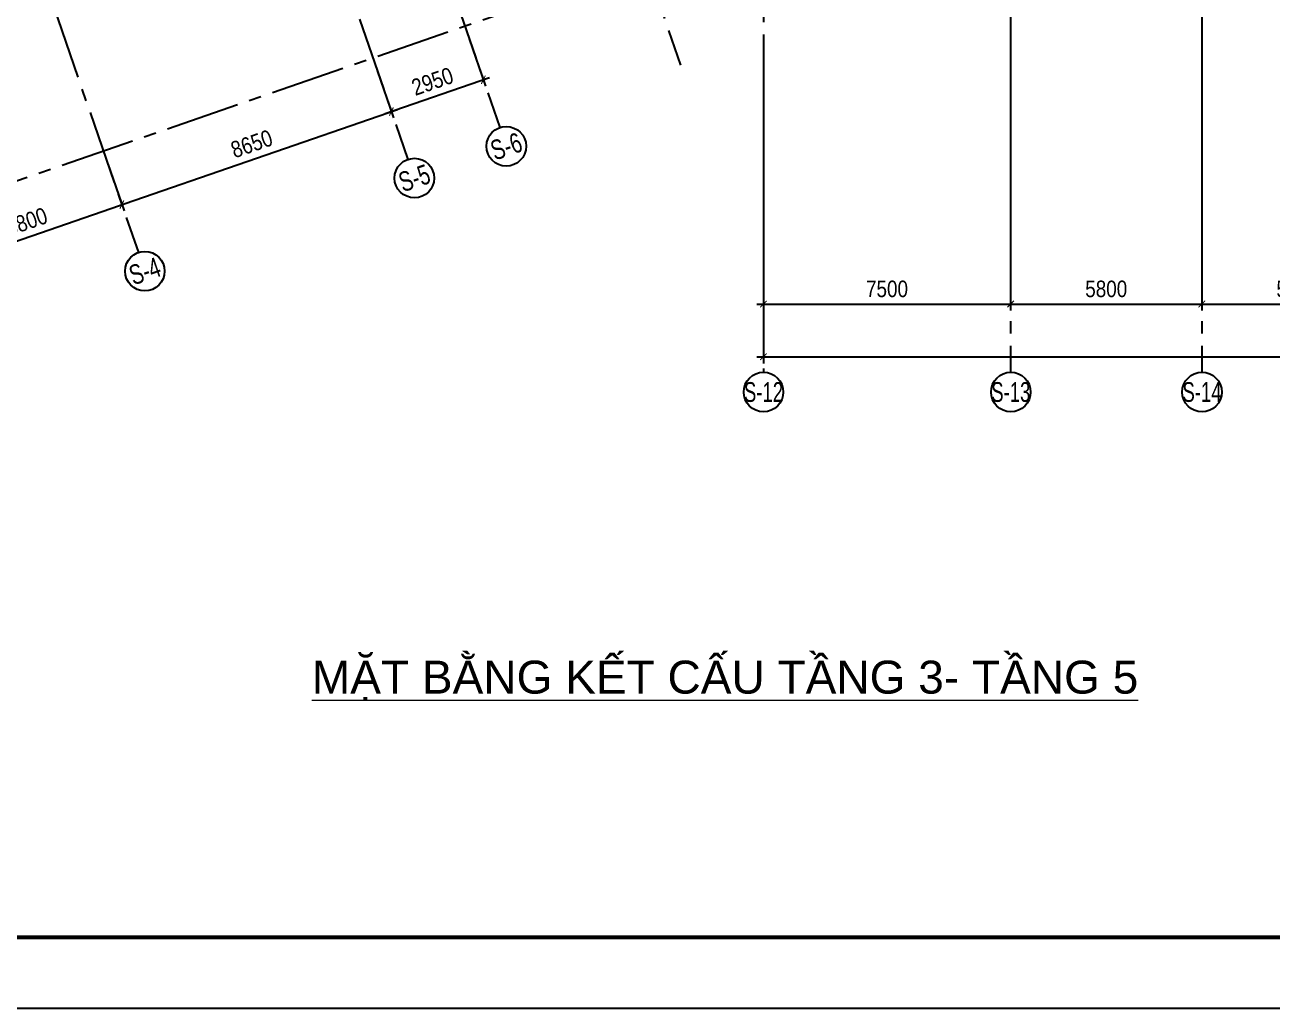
# Model space of a CAD drawing. Header units: millimetres. Extents: x -80883 to 1826631, y -376836 to 309394.
# Drawn here: x 1331185 to 1369016, y -366824 to -337006 of the extents above; entities that cross this region are included whole.
import ezdxf
from ezdxf.enums import TextEntityAlignment as Align

# ---------------------------------------------------------------- set-up
doc = ezdxf.new("R2010")
doc.units = ezdxf.units.MM
doc.header["$LTSCALE"] = 100
doc.header["$PDMODE"] = 32
doc.header["$PDSIZE"] = 2.5
doc.linetypes.add('CENTER2', pattern=[1.125, 0.75, -0.125, 0.125, -0.125])
for name, color, linetype in [('ccu11-Dim', 8, 'Continuous'), ('ccu12-Truc', 13, 'CENTER2'), ('KT-Dim', 8, 'Continuous'), ('Xref_ST_MBDV Cot vach 30.7.2022|Xref_ST_MBDV Cot vach 30.7.2022|Xref_ST_MBDV Cot vach 30.7.2022|Xref_ST_MBDV Cot vach 30.7.2022|A-GRID-SYM', 50, 'Continuous')]:
    doc.layers.add(name, color=color, linetype=linetype)
doc.layers.add('KT-Net thay', color=7, linetype='Continuous', lineweight=15)
doc.layers.add('Xref_ST_MBDV Cot vach 30.7.2022|Xref_ST_MBDV Cot vach 30.7.2022|Xref_ST_MBDV Cot vach 30.7.2022|Xref_ST_MBDV Cot vach 30.7.2022|ccu12-Tencaukien', color=9, linetype='Continuous', lineweight=15)
doc.styles.add('Arial', font='arial.ttf', dxfattribs={"width": 0.7})
doc.styles.add('Arial Narrow', font='ARIALN.TTF')
doc.styles.add('HBA-Text', font='GOTHIC.TTF')
doc.dimstyles.new('ccu12-200', dxfattribs={"dimscale": 200, "dimtxt": 2.5, "dimasz": 1, "dimexe": 1, "dimexo": 2, "dimgap": 1, "dimtad": 1, "dimdec": 0, "dimrnd": 5, "dimdsep": 46, "dimtxsty": 'Arial Narrow', "dimblk": 'ARCHTICK', "dimcen": -1, "dimdle": 1, "dimclrd": 256, "dimclre": 256, "dimclrt": 3, "dimadec": 0, "dimazin": 2, "dimtfac": 0.1, "dimtdec": 0, "dimtmove": 0, "dimatfit": 1, "dimldrblk": 'ARCHTICK', "dimfxl": 1, "dimtvp": 0.833333, "dimtolj": 1, "dimtzin": 12, "dimarcsym": 0})

# ---------------------------------------------------------------- blocks, each defined once
blk = doc.blocks.new('Khung ten_A1', base_point=(-3406704, 253379))
at = {"layer": 'Defpoints', "color": 1}
blk.add_lwpolyline([(84100, 0), (84100, 59471), (0, 59471), (0, 0)], close=True, dxfattribs=at)
at = {"layer": 'KT-Net thay', "const_width": 60}
blk.add_lwpolyline([(2700, 1071), (83100, 1071), (83100, 58471), (2700, 58471)], close=True, dxfattribs=at)
blk = doc.blocks.new('GRID-SYM-flat-73')
at = {"layer": 'Xref_ST_MBDV Cot vach 30.7.2022|Xref_ST_MBDV Cot vach 30.7.2022|Xref_ST_MBDV Cot vach 30.7.2022|Xref_ST_MBDV Cot vach 30.7.2022|A-GRID-SYM'}
blk.add_circle((0, 0, 0), 900, dxfattribs=at)
at = {"layer": 'Xref_ST_MBDV Cot vach 30.7.2022|Xref_ST_MBDV Cot vach 30.7.2022|Xref_ST_MBDV Cot vach 30.7.2022|Xref_ST_MBDV Cot vach 30.7.2022|A-GRID-SYM', "style": 'HBA-Text'}
blk.add_attdef('GRID', text='', height=900, rotation=359.6303, dxfattribs=at).set_placement((0, 0, 0), align=Align.MIDDLE_CENTER)
blk = doc.blocks.new('_ARCHTICK')
at = {"color": 0, "linetype": 'ByBlock', "const_width": 0.15}
blk.add_lwpolyline([(-0.5, -0.5), (0.5, 0.5)], dxfattribs=at)
blk = doc.blocks.new('*D1001')
at = {"layer": 'Defpoints', "color": 0, "transparency": 16777216}
for p in [(362499, -94047), (409199, -94047), (409199, -103941)]:
    blk.add_point(p, dxfattribs=at)
at = {"layer": 'KT-Dim', "lineweight": -2, "transparency": 16777216}
for p, q in [((362499, -94447), (362499, -104141)), ((409199, -94447), (409199, -104141)), ((362299, -103941), (409399, -103941))]:
    blk.add_line(p, q, dxfattribs=at)
at = {"layer": 'KT-Dim', "lineweight": -2, "transparency": 16777216, "xscale": 200, "yscale": 200, "zscale": 200, "rotation": 180}
blk.add_blockref('_ARCHTICK', (362499, -103941), dxfattribs=at)
at = {"layer": 'KT-Dim', "lineweight": -2, "transparency": 16777216, "xscale": 200, "yscale": 200, "zscale": 200}
blk.add_blockref('_ARCHTICK', (409199, -103941), dxfattribs=at)
at = {"layer": 'KT-Dim', "color": 3, "transparency": 16777216, "insert": (385849, -103485), "char_height": 500, "attachment_point": 5, "style": 'Arial Narrow'}
blk.add_mtext('\\A1;46700', dxfattribs=at)
blk = doc.blocks.new('*D1004')
at = {"layer": 'Defpoints', "color": 0, "transparency": 16777216}
for p in [(362499, -94047), (369999, -94047, 0), (369999, -102341)]:
    blk.add_point(p, dxfattribs=at)
at = {"layer": 'KT-Dim', "lineweight": -2, "transparency": 16777216}
for p, q in [((362499, -94447), (362499, -102541)), ((369999, -94447), (369999, -102541)), ((362299, -102341), (370199, -102341))]:
    blk.add_line(p, q, dxfattribs=at)
at = {"layer": 'KT-Dim', "lineweight": -2, "transparency": 16777216, "xscale": 200, "yscale": 200, "zscale": 200, "rotation": 180}
blk.add_blockref('_ARCHTICK', (362499, -102341), dxfattribs=at)
at = {"layer": 'KT-Dim', "lineweight": -2, "transparency": 16777216, "xscale": 200, "yscale": 200, "zscale": 200}
blk.add_blockref('_ARCHTICK', (369999, -102341), dxfattribs=at)
at = {"layer": 'KT-Dim', "color": 3, "transparency": 16777216, "insert": (366249, -101885), "char_height": 500, "attachment_point": 5, "style": 'Arial Narrow'}
blk.add_mtext('\\A1;7500', dxfattribs=at)
blk = doc.blocks.new('*D983')
at = {"layer": 'Defpoints', "color": 0, "transparency": 16777216}
for p in [(369999, -94047, 0), (375799, -94047), (375799, -102341)]:
    blk.add_point(p, dxfattribs=at)
at = {"layer": 'KT-Dim', "lineweight": -2, "transparency": 16777216}
for p, q in [((369999, -94447), (369999, -102541)), ((375799, -94447), (375799, -102541)), ((369799, -102341), (375999, -102341))]:
    blk.add_line(p, q, dxfattribs=at)
at = {"layer": 'KT-Dim', "lineweight": -2, "transparency": 16777216, "xscale": 200, "yscale": 200, "zscale": 200, "rotation": 180}
blk.add_blockref('_ARCHTICK', (369999, -102341), dxfattribs=at)
at = {"layer": 'KT-Dim', "lineweight": -2, "transparency": 16777216, "xscale": 200, "yscale": 200, "zscale": 200}
blk.add_blockref('_ARCHTICK', (375799, -102341), dxfattribs=at)
at = {"layer": 'KT-Dim', "color": 3, "transparency": 16777216, "insert": (372899, -101885), "char_height": 500, "attachment_point": 5, "style": 'Arial Narrow'}
blk.add_mtext('\\A1;5800', dxfattribs=at)
blk = doc.blocks.new('*D984')
at = {"layer": 'Defpoints', "color": 0, "transparency": 16777216}
for p in [(375799, -94047), (381599, -94047), (381599, -102341)]:
    blk.add_point(p, dxfattribs=at)
at = {"layer": 'KT-Dim', "lineweight": -2, "transparency": 16777216}
for p, q in [((375799, -94447), (375799, -102541)), ((381599, -94447), (381599, -102541)), ((375599, -102341), (381799, -102341))]:
    blk.add_line(p, q, dxfattribs=at)
at = {"layer": 'KT-Dim', "lineweight": -2, "transparency": 16777216, "xscale": 200, "yscale": 200, "zscale": 200, "rotation": 180}
blk.add_blockref('_ARCHTICK', (375799, -102341), dxfattribs=at)
at = {"layer": 'KT-Dim', "lineweight": -2, "transparency": 16777216, "xscale": 200, "yscale": 200, "zscale": 200}
blk.add_blockref('_ARCHTICK', (381599, -102341), dxfattribs=at)
at = {"layer": 'KT-Dim', "color": 3, "transparency": 16777216, "insert": (378699, -101885), "char_height": 500, "attachment_point": 5, "style": 'Arial Narrow'}
blk.add_mtext('\\A1;5800', dxfattribs=at)
blk = doc.blocks.new('GRID-SYM-flat-103')
at = {"layer": 'Xref_ST_MBDV Cot vach 30.7.2022|Xref_ST_MBDV Cot vach 30.7.2022|Xref_ST_MBDV Cot vach 30.7.2022|Xref_ST_MBDV Cot vach 30.7.2022|A-GRID-SYM'}
blk.add_circle((0, 0, 0), 900, dxfattribs=at)
at = {"layer": 'Xref_ST_MBDV Cot vach 30.7.2022|Xref_ST_MBDV Cot vach 30.7.2022|Xref_ST_MBDV Cot vach 30.7.2022|Xref_ST_MBDV Cot vach 30.7.2022|A-GRID-SYM', "style": 'HBA-Text'}
blk.add_attdef('GRID', text='', height=900, rotation=19.0471, dxfattribs=at).set_placement((0, 0, 0), align=Align.MIDDLE_CENTER)
blk = doc.blocks.new('*D991')
at = {"layer": 'Defpoints', "color": 0, "transparency": 16777216}
for p in [(342480, -97706), (343039, -99325), (336997, -99599)]:
    blk.add_point(p, dxfattribs=at)
at = {"layer": 'KT-Dim', "lineweight": -2, "transparency": 16777216}
for p, q in [((342610, -98084), (343104, -99514)), ((337367, -101283), (343228, -99260)), ((337128, -99977), (337621, -101407))]:
    blk.add_line(p, q, dxfattribs=at)
at = {"layer": 'KT-Dim', "lineweight": -2, "transparency": 16777216, "xscale": 200, "yscale": 200, "zscale": 200}
for p, rotation in [((343039, -99325), 19.04713796363416), ((337556, -101218), 199.0471379636342)]:
    blk.add_blockref('_ARCHTICK', p, dxfattribs=dict(at, rotation=rotation))
at = {"layer": 'KT-Dim', "color": 3, "transparency": 16777216, "insert": (340149, -99841), "char_height": 500, "attachment_point": 5, "rotation": 19.0471, "style": 'Arial Narrow'}
blk.add_mtext('\\A1;5800', dxfattribs=at)
blk = doc.blocks.new('*D992')
at = {"layer": 'Defpoints', "color": 0, "transparency": 16777216}
for p in [(350656, -94883), (351215, -96502), (342480, -97706)]:
    blk.add_point(p, dxfattribs=at)
at = {"layer": 'KT-Dim', "lineweight": -2, "transparency": 16777216}
for p, q in [((350787, -95261), (351280, -96691)), ((342850, -99390), (351404, -96437)), ((342610, -98084), (343104, -99514))]:
    blk.add_line(p, q, dxfattribs=at)
at = {"layer": 'KT-Dim', "lineweight": -2, "transparency": 16777216, "xscale": 200, "yscale": 200, "zscale": 200}
for p, rotation in [((351215, -96502), 19.04713796363416), ((343039, -99325), 199.0471379636342)]:
    blk.add_blockref('_ARCHTICK', p, dxfattribs=dict(at, rotation=rotation))
at = {"layer": 'KT-Dim', "color": 3, "transparency": 16777216, "insert": (346978, -97483), "char_height": 500, "attachment_point": 5, "rotation": 19.0471, "style": 'Arial Narrow'}
blk.add_mtext('\\A1;8650', dxfattribs=at)
blk = doc.blocks.new('*D993')
at = {"layer": 'Defpoints', "color": 0, "transparency": 16777216}
for p in [(353445, -93921), (350656, -94883), (354004, -95539)]:
    blk.add_point(p, dxfattribs=at)
at = {"layer": 'KT-Dim', "lineweight": -2, "transparency": 16777216}
for p, q in [((353575, -94299), (354069, -95729)), ((350787, -95261), (351280, -96691)), ((351026, -96567), (354193, -95474))]:
    blk.add_line(p, q, dxfattribs=at)
at = {"layer": 'KT-Dim', "lineweight": -2, "transparency": 16777216, "xscale": 200, "yscale": 200, "zscale": 200}
for p, rotation in [((354004, -95539), 19.04713796363416), ((351215, -96502), 199.0471379636342)]:
    blk.add_blockref('_ARCHTICK', p, dxfattribs=dict(at, rotation=rotation))
at = {"layer": 'KT-Dim', "color": 3, "transparency": 16777216, "insert": (352461, -95590), "char_height": 500, "attachment_point": 5, "rotation": 19.0471, "style": 'Arial Narrow'}
blk.add_mtext('\\A1;2950', dxfattribs=at)
blk = doc.blocks.new('Grid-ST-flat-3')
at = {"layer": 'ccu12-Truc', "ltscale": 30}
for p, q in [((340897.6, -39806), (359986.9, -95097.6)), ((335415.2, -41698.9), (354504.5, -96990.4)), ((332626.7, -42661.6), (351716, -97953.1)), ((324450.3, -45484.5), (343539.5, -100776)), ((369999.4, -69862.9), (369999.4, -104409.6)), ((375799.4, -69862.9), (375799.4, -104409.6)), ((362499.4, -90794.4), (320490.9, -105297.8)), ((362499.4, -90794.4), (362499.4, -104409.6))]:
    blk.add_line(p, q, dxfattribs=at)
at = {"layer": 'KT-Dim'}
ref = blk.add_blockref('GRID-SYM-flat-103', (354700.3, -97557.5, 0), dxfattribs=dict(at, xscale=0.6666666666666666, yscale=0.6666666666666666, zscale=0.6666666666666666))
ref.add_attrib('GRID', 'S-6', dxfattribs={"layer": 'Xref_ST_MBDV Cot vach 30.7.2022|Xref_ST_MBDV Cot vach 30.7.2022|Xref_ST_MBDV Cot vach 30.7.2022|Xref_ST_MBDV Cot vach 30.7.2022|A-GRID-SYM', "height": 600, "rotation": 19, "style": 'HBA-Text', "width": 0.75}).set_placement((354700.3, -97557.5, 0), align=Align.MIDDLE_CENTER)
ref = blk.add_blockref('GRID-SYM-flat-103', (351911.8, -98520.2, 0), dxfattribs=dict(at, xscale=0.6666666666666666, yscale=0.6666666666666666, zscale=0.6666666666666666))
ref.add_attrib('GRID', 'S-5', dxfattribs={"layer": 'Xref_ST_MBDV Cot vach 30.7.2022|Xref_ST_MBDV Cot vach 30.7.2022|Xref_ST_MBDV Cot vach 30.7.2022|Xref_ST_MBDV Cot vach 30.7.2022|A-GRID-SYM', "height": 600, "rotation": 19, "style": 'HBA-Text', "width": 0.75}).set_placement((351911.8, -98520.2, 0), align=Align.MIDDLE_CENTER)
ref = blk.add_blockref('GRID-SYM-flat-103', (343735.3, -101343.1, 0), dxfattribs=dict(at, xscale=0.6666666666666666, yscale=0.6666666666666666, zscale=0.6666666666666666))
ref.add_attrib('GRID', 'S-4', dxfattribs={"layer": 'Xref_ST_MBDV Cot vach 30.7.2022|Xref_ST_MBDV Cot vach 30.7.2022|Xref_ST_MBDV Cot vach 30.7.2022|Xref_ST_MBDV Cot vach 30.7.2022|A-GRID-SYM', "height": 600, "rotation": 19, "style": 'HBA-Text', "width": 0.75}).set_placement((343735.3, -101343.1, 0), align=Align.MIDDLE_CENTER)
ref = blk.add_blockref('GRID-SYM-flat-73', (362502.8, -105009.6, 0), dxfattribs=dict(at, xscale=0.6666666666666665, yscale=0.6666666666666665, zscale=0.6666666666666665, rotation=0.325197994598278))
ref.add_attrib('GRID', 'S-12', dxfattribs={"layer": 'Xref_ST_MBDV Cot vach 30.7.2022|Xref_ST_MBDV Cot vach 30.7.2022|Xref_ST_MBDV Cot vach 30.7.2022|Xref_ST_MBDV Cot vach 30.7.2022|A-GRID-SYM', "height": 600, "style": 'HBA-Text', "width": 0.7}).set_placement((362502.8, -105009.6, 0), align=Align.MIDDLE_CENTER)
ref = blk.add_blockref('GRID-SYM-flat-73', (370004.2, -105009.6), dxfattribs=dict(at, xscale=0.6666666666666665, yscale=0.6666666666666665, zscale=0.6666666666666665, rotation=0.325197994598278))
ref.add_attrib('GRID', 'S-13', dxfattribs={"layer": 'Xref_ST_MBDV Cot vach 30.7.2022|Xref_ST_MBDV Cot vach 30.7.2022|Xref_ST_MBDV Cot vach 30.7.2022|Xref_ST_MBDV Cot vach 30.7.2022|A-GRID-SYM', "height": 600, "style": 'HBA-Text', "width": 0.7}).set_placement((370004.2, -105009.6, 0), align=Align.MIDDLE_CENTER)
ref = blk.add_blockref('GRID-SYM-flat-73', (375804.2, -105009.6), dxfattribs=dict(at, xscale=0.6666666666666665, yscale=0.6666666666666665, zscale=0.6666666666666665, rotation=0.325197994598278))
ref.add_attrib('GRID', 'S-14', dxfattribs={"layer": 'Xref_ST_MBDV Cot vach 30.7.2022|Xref_ST_MBDV Cot vach 30.7.2022|Xref_ST_MBDV Cot vach 30.7.2022|Xref_ST_MBDV Cot vach 30.7.2022|A-GRID-SYM', "height": 600, "style": 'HBA-Text', "width": 0.7}).set_placement((375804.2, -105009.6, 0), align=Align.MIDDLE_CENTER)
for base, p1, p2, picture, middle in [((354003.5, -95539.5), (350656.1, -94883.3), (353444.6, -93920.6), '*D993', (352460.7, -95590.5)), ((351215, -96502.2), (342479.7, -97706.2), (350656.1, -94883.3), '*D992', (346978.3, -97483.3)), ((343038.6, -99325.1), (336997.3, -99599), (342479.7, -97706.2), '*D991', (340148.8, -99841.1))]:
    dim = blk.add_linear_dim(base=base, p1=p1, p2=p2, angle=19.04714, dimstyle='ccu12-200', dxfattribs=at)
    dim.commit()
    dim.dimension.update_dxf_attribs({"geometry": picture, "text_midpoint": middle})
for base, p1, p2, picture, middle in [((409199.4, -103940.5), (362499.4, -94047.1), (409199.4, -94047.1), '*D1001', (385849.4, -103485.2)), ((369999.4, -102340.5), (362499.4, -94047.1), (369999.4, -94047.1, 0), '*D1004', (366249.4, -101885.2)), ((375799.4, -102340.5), (369999.4, -94047.1, 0), (375799.4, -94047.1), '*D983', (372899.4, -101885.2)), ((381599.4, -102340.5), (375799.4, -94047.1), (381599.4, -94047.1), '*D984', (378699.4, -101885.2))]:
    dim = blk.add_linear_dim(base=base, p1=p1, p2=p2, dimstyle='ccu12-200', dxfattribs=at)
    dim.commit()
    dim.dimension.update_dxf_attribs({"geometry": picture, "text_midpoint": middle})

msp = doc.modelspace()

# ---------------------------------------------------------------- block references
msp.add_blockref('Grid-ST-flat-3', (991086.6, -243129.8))
at = {"layer": 'ccu11-Dim', "xscale": 2.000000000621877, "yscale": 2.000000000621877, "zscale": 2.000000000621877}
msp.add_blockref('Khung ten_A1', (-5540931.8, 139934.6), dxfattribs=at)

# ---------------------------------------------------------------- texts
at = {"layer": 'Xref_ST_MBDV Cot vach 30.7.2022|Xref_ST_MBDV Cot vach 30.7.2022|Xref_ST_MBDV Cot vach 30.7.2022|Xref_ST_MBDV Cot vach 30.7.2022|ccu12-Tencaukien', "color": 31, "style": 'Arial'}
msp.add_text('%%UMẶT BẰNG KẾT CẤU TẦNG 3- TẦNG 5', height=1000, dxfattribs=at).set_placement((1352423.9, -357287.4), align=Align.CENTER)

doc.saveas('drawing.dxf')
